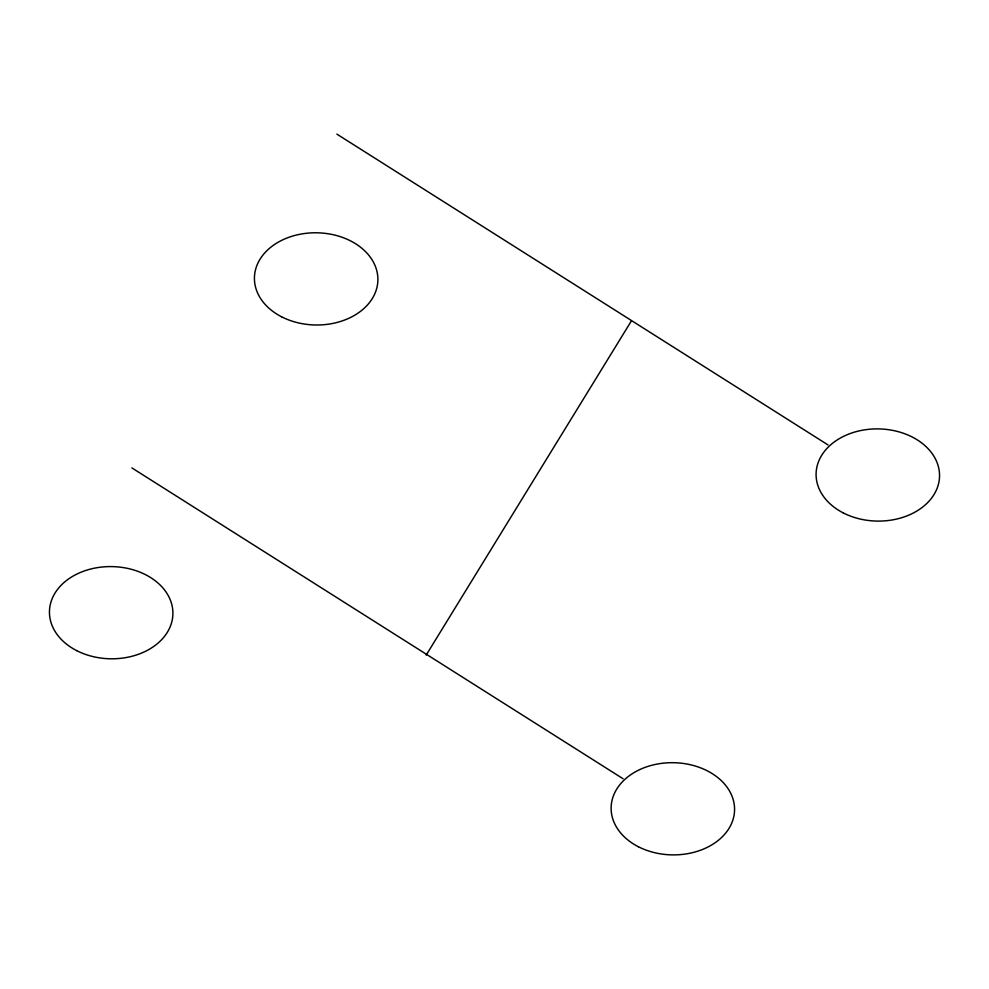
<?xml version="1.0" encoding="UTF-8"?>
<svg xmlns="http://www.w3.org/2000/svg" width="989" height="989" viewBox="0 0 989 989"><rect width="100%" height="100%" fill="white"/><g stroke="black" fill="none" stroke-linecap="round" stroke-linejoin="round"><path stroke-width="1.48" d="M426.172 655.114L631.143 321.314M336.853 134.108L828.053 444.951M131.883 467.908L623.082 778.751M76.598 650.589A61.738 46.1 1.1 0 0 172.754 616.481A61.738 46.1 1.1 0 0 84.189 570.999A61.738 46.1 1.1 0 0 76.598 650.589M638.264 846.683A61.738 46.1 1.1 0 0 734.419 812.587A61.738 46.1 1.1 0 0 645.842 767.105A61.738 46.1 1.1 0 0 638.264 846.683M281.581 316.789A61.738 46.1 1.1 0 0 377.736 282.681A61.738 46.1 1.1 0 0 289.159 237.199A61.738 46.1 1.1 0 0 281.581 316.789M843.234 512.895A61.738 46.1 1.1 0 0 939.389 478.787A61.738 46.1 1.1 0 0 850.824 433.306A61.738 46.1 1.1 0 0 843.234 512.895"/></g></svg>
